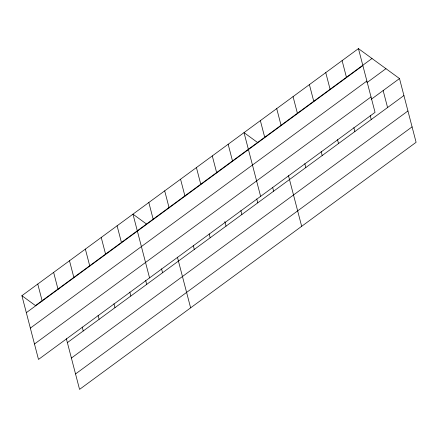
<?xml version="1.0" encoding="UTF-8"?>
<svg xmlns="http://www.w3.org/2000/svg" width="438" height="438" viewBox="0 0 438 438"><rect width="100%" height="100%" fill="white"/><g stroke="black" fill="none" stroke-linecap="round" stroke-linejoin="round"><path stroke-width="0.66" d="M358.443 48.613L375.048 112.352L38.5 359.439L21.9 295.699L358.443 48.613L399.5 78.561L416.1 142.301L79.557 389.387L66.357 338.705M371.993 58.495L35.445 305.582L21.9 295.699M26.324 312.677L362.867 65.59M30.342 328.106L366.885 81.025M366.88 82.683L385.949 68.678M34.482 344.005L371.03 96.918M371.161 99.366L399.5 78.561M67.375 342.625L403.918 95.539M71.394 358.06L407.937 110.973M75.539 373.953L412.081 126.872M257.566 142.509L244.021 132.621L260.621 196.361M146.506 224.042L132.96 214.16L149.561 277.9M383.151 90.562L387.575 107.54M370.209 115.627L371.227 119.541M342.1 60.614L346.518 77.592M353.86 127.628L354.879 131.542M325.752 72.615L330.175 89.593M337.512 139.629L338.536 143.544M309.403 84.616L313.827 101.594M321.169 151.63L322.187 155.545M293.06 96.617L297.479 113.595M304.821 163.631L305.839 167.546M276.712 108.619L281.136 125.597M288.472 175.633L301.673 226.309M260.364 120.62L264.787 137.598M272.611 187.278L273.63 191.198M256.745 198.929L257.763 202.849M228.154 144.272L232.578 161.25M240.878 210.574L241.896 214.494M212.288 155.917L216.711 172.895M224.842 221.573L226.03 226.145M196.421 167.568L200.845 184.546M209.145 233.876L210.169 237.79M180.555 179.219L184.978 196.191M193.278 245.521L194.302 249.441M164.693 190.864L169.112 207.842M177.417 257.172L190.618 307.848M148.827 202.515L153.245 219.493M161.551 268.817L162.569 272.737M145.684 280.468L146.703 284.382M117.094 225.811L121.518 242.789M129.818 292.113L130.836 296.033M101.227 237.456L105.651 254.434M113.951 303.764L114.975 307.679M85.361 249.107L89.785 266.085M98.085 315.409L99.108 319.329M69.5 260.752L73.918 277.73M82.224 327.06L83.242 330.98M53.633 272.403L58.051 289.381M37.767 284.048L42.19 301.026"/></g></svg>
